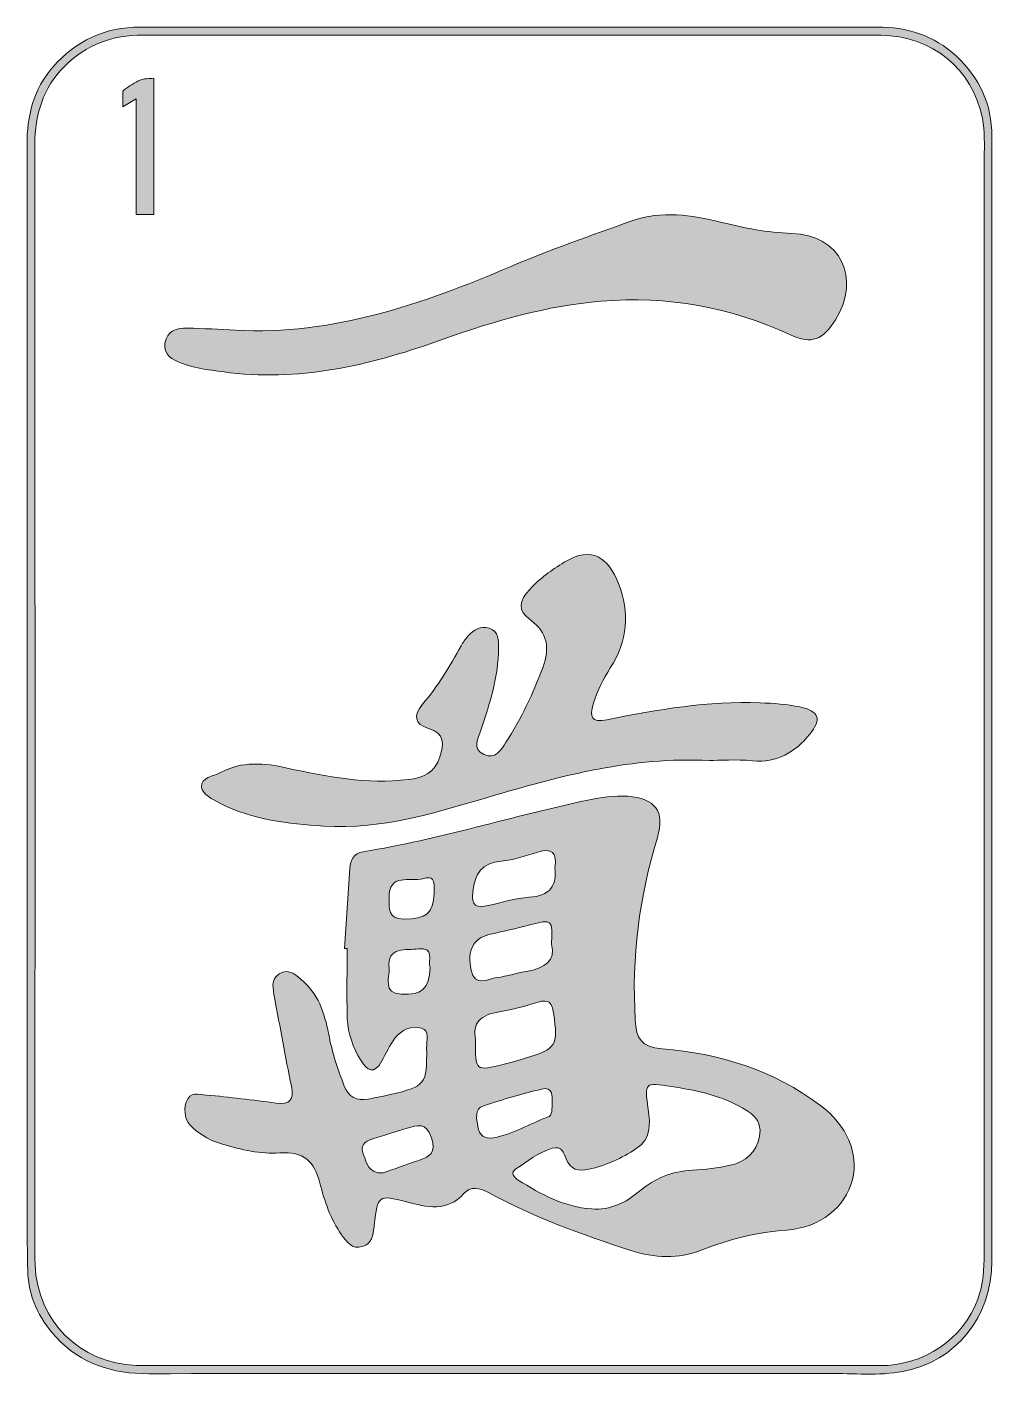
# Model space of a CAD drawing. Extents: x 1128 to 1437, y -1498 to -1067.
import ezdxf

# ---------------------------------------------------------------- set-up
doc = ezdxf.new("R2010")
doc.units = 0
doc.header["$MEASUREMENT"] = 0
doc.layers.add('Layer 1', color=7, linetype='Continuous', lineweight=0)

msp = doc.modelspace()

# ---------------------------------------------------------------- hatches: boundary and pattern name
at = {"layer": 'Layer 1', "true_color": 0x000000, "transparency": 33554687}
h = msp.add_hatch(color=18, dxfattribs=at)
h.dxf.hatch_style = 2
edge = h.paths.add_edge_path()
edge.add_spline(control_points=[(1434.33, -1281.87), (1434.33, -1281.87), (1434.28, -1281.87), (1434.28, -1281.87), (1434.28, -1340.82), (1434.27, -1399.76), (1434.29, -1458.72), (1434.29, -1463.69), (1434, -1468.61), (1432.24, -1473.34), (1427.47, -1486.2), (1415.14, -1494.58), (1400.82, -1494.58), (1324.14, -1494.57), (1247.45, -1494.56), (1170.77, -1494.54), (1168.24, -1494.54), (1165.7, -1494.61), (1163.17, -1494.52), (1145.13, -1493.87), (1131.55, -1480.34), (1130.83, -1462.32), (1130.8, -1461.4), (1130.81, -1460.48), (1130.81, -1459.56), (1130.81, -1341.08), (1130.83, -1222.6), (1130.78, -1104.13), (1130.78, -1094.47), (1133.38, -1085.99), (1140.33, -1079.05), (1147.24, -1072.17), (1155.57, -1069.12), (1165.27, -1069.12), (1221.8, -1069.18), (1278.34, -1069.15), (1334.87, -1069.15), (1356.98, -1069.15), (1379.09, -1069.06), (1401.19, -1069.19), (1417.61, -1069.28), (1430.61, -1080.01), (1433.7, -1095.72), (1434.53, -1099.93), (1434.31, -1104.21), (1434.32, -1108.46), (1434.33, -1166.27), (1434.33, -1224.07), (1434.33, -1281.87)], knot_values=[0, 0, 0, 0, 1, 1, 1, 2, 2, 2, 3, 3, 3, 4, 4, 4, 5, 5, 5, 6, 6, 6, 7, 7, 7, 8, 8, 8, 9, 9, 9, 10, 10, 10, 11, 11, 11, 12, 12, 12, 13, 13, 13, 14, 14, 14, 15, 15, 15, 16, 16, 16, 16], degree=3, periodic=0)
edge = h.paths.add_edge_path()
edge.add_spline(control_points=[(1436.74, -1333.32), (1436.74, -1256.06), (1436.76, -1178.8), (1436.75, -1101.54), (1436.75, -1091.31), (1432.82, -1082.76), (1425.34, -1075.82), (1418.21, -1069.2), (1409.63, -1066.55), (1400.06, -1066.57), (1380.14, -1066.6), (1360.22, -1066.6), (1340.3, -1066.6), (1281.69, -1066.6), (1223.08, -1066.58), (1164.47, -1066.57), (1153.22, -1066.57), (1143.91, -1070.88), (1136.54, -1079.37), (1130.32, -1086.53), (1128.25, -1094.98), (1128.26, -1104.31), (1128.35, -1163.38), (1128.3, -1222.44), (1128.3, -1281.51), (1128.3, -1330.79), (1128.29, -1380.07), (1128.31, -1429.36), (1128.31, -1440.98), (1128.25, -1452.61), (1128.48, -1464.23), (1128.65, -1472.38), (1131.98, -1479.36), (1137.45, -1485.37), (1145.47, -1494.16), (1155.59, -1497.18), (1167.24, -1497.16), (1239.66, -1497.04), (1312.09, -1497.13), (1384.51, -1497.06), (1392.45, -1497.05), (1400.45, -1497.89), (1408.31, -1496.44), (1425.22, -1493.29), (1436.74, -1478.94), (1436.75, -1461.13), (1436.79, -1418.53), (1436.74, -1375.93), (1436.74, -1333.32)], knot_values=[0, 0, 0, 0, 1, 1, 1, 2, 2, 2, 3, 3, 3, 4, 4, 4, 5, 5, 5, 6, 6, 6, 7, 7, 7, 8, 8, 8, 9, 9, 9, 10, 10, 10, 11, 11, 11, 12, 12, 12, 13, 13, 13, 14, 14, 14, 15, 15, 15, 16, 16, 16, 16], degree=3, periodic=0)
at = {"layer": 'Layer 1', "true_color": 0xa42e22, "transparency": 33554687}
h = msp.add_hatch(color=24, dxfattribs=at)
h.dxf.hatch_style = 2
edge = h.paths.add_edge_path()
edge.add_spline(control_points=[(1163.14, -1126.47), (1163.14, -1114.17), (1163.14, -1101.93), (1163.14, -1089.47), (1161.67, -1090.39), (1160.39, -1091.18), (1158.87, -1092.12), (1158.87, -1090.3), (1158.85, -1088.74), (1158.9, -1087.18), (1158.91, -1086.95), (1159.23, -1086.67), (1159.48, -1086.51), (1161.1, -1085.48), (1162.64, -1084.26), (1164.4, -1083.52), (1165.67, -1082.99), (1167.25, -1083.12), (1168.77, -1082.94), (1168.77, -1097.62), (1168.77, -1112), (1168.77, -1126.47), (1166.95, -1126.47), (1165.14, -1126.47), (1163.14, -1126.47)], knot_values=[0, 0, 0, 0, 1, 1, 1, 2, 2, 2, 3, 3, 3, 4, 4, 4, 5, 5, 5, 6, 6, 6, 7, 7, 7, 8, 8, 8, 8], degree=3, periodic=0)
at = {"layer": 'Layer 1', "true_color": 0x000000, "transparency": 33554687}
h = msp.add_hatch(color=18, dxfattribs=at)
h.dxf.hatch_style = 2
edge = h.paths.add_edge_path()
edge.add_spline(control_points=[(1194.92, -1163.52), (1226.14, -1165.19), (1254.67, -1155.14), (1282.72, -1143.23), (1295.51, -1137.8), (1308.58, -1133.2), (1321.66, -1128.56), (1331.27, -1125.15), (1340.64, -1126.67), (1350.02, -1128.97), (1357.5, -1130.8), (1364.92, -1132.33), (1372.71, -1132.54), (1388.22, -1132.95), (1395.08, -1146.8), (1386.74, -1160.15), (1382.73, -1166.59), (1379.2, -1168.13), (1372.31, -1164.96), (1353.05, -1156.08), (1332.99, -1152.46), (1311.87, -1154.23), (1294.46, -1155.69), (1277.91, -1160.45), (1261.58, -1166.3), (1239.49, -1174.21), (1217.04, -1179.88), (1193.25, -1177.08), (1187.95, -1176.45), (1182.61, -1175.89), (1177.6, -1174.02), (1174.86, -1173.01), (1171.8, -1171.44), (1172.37, -1167.66), (1172.97, -1163.7), (1176.12, -1162.72), (1179.56, -1162.8), (1184.68, -1162.92), (1189.8, -1163.27), (1194.92, -1163.52)], knot_values=[0, 0, 0, 0, 1, 1, 1, 2, 2, 2, 3, 3, 3, 4, 4, 4, 5, 5, 5, 6, 6, 6, 7, 7, 7, 8, 8, 8, 9, 9, 9, 10, 10, 10, 11, 11, 11, 12, 12, 12, 13, 13, 13, 13], degree=3, periodic=0)
at = {"layer": 'Layer 1', "true_color": 0x831618, "transparency": 33554687}
h = msp.add_hatch(color=246, dxfattribs=at)
h.dxf.hatch_style = 2
edge = h.paths.add_edge_path()
edge.add_spline(control_points=[(1346.46, -1301.08), (1321.39, -1299.91), (1299.78, -1305.85), (1278.18, -1312.1), (1260.16, -1317.31), (1242.23, -1323.39), (1223.02, -1322.04), (1211.72, -1321.25), (1200.45, -1320.11), (1190.11, -1314.81), (1187.63, -1313.54), (1184.28, -1312.01), (1184.07, -1309.57), (1183.82, -1306.5), (1187.84, -1306.17), (1190.17, -1304.91), (1197.01, -1301.23), (1204.16, -1301.88), (1211.4, -1303.5), (1224.14, -1306.36), (1236.93, -1308.71), (1250.11, -1307.17), (1254.97, -1306.61), (1258.74, -1304.9), (1260.28, -1299.87), (1261.51, -1295.85), (1261.98, -1292.4), (1256.6, -1290.82), (1252.18, -1289.52), (1251.63, -1286.67), (1254.68, -1283.11), (1259.56, -1277.4), (1263.48, -1271.04), (1267.02, -1264.43), (1267.62, -1263.32), (1268.41, -1262.28), (1269.24, -1261.32), (1271.02, -1259.28), (1273.19, -1257.9), (1276.01, -1258.8), (1279.18, -1259.81), (1278.98, -1262.58), (1278.99, -1265.17), (1279.03, -1274.3), (1276.17, -1282.81), (1273.39, -1291.35), (1272.52, -1294.01), (1270.44, -1297.37), (1274.38, -1299.2), (1278.01, -1300.88), (1279.78, -1297.7), (1281.38, -1295.26), (1286.29, -1287.71), (1290.09, -1279.59), (1293.26, -1271.17), (1295.46, -1265.31), (1294.64, -1260.1), (1289.41, -1256.33), (1284.79, -1252.99), (1285.7, -1249.99), (1288.99, -1246.37), (1292.2, -1242.84), (1295.99, -1240.21), (1300.01, -1237.71), (1309, -1232.12), (1314.14, -1236.43), (1317.4, -1244.5), (1321.13, -1253.73), (1320.19, -1262.96), (1314.75, -1271.49), (1312.44, -1275.12), (1310.59, -1278.93), (1309.31, -1283.04), (1308.01, -1287.21), (1308.62, -1289.08), (1313.72, -1288.04), (1329.85, -1284.75), (1346.08, -1282.04), (1362.64, -1282.65), (1366.9, -1282.81), (1371.21, -1283.09), (1375.36, -1283.96), (1381.55, -1285.24), (1382.42, -1287.93), (1378.49, -1292.71), (1373.78, -1298.44), (1368.13, -1301.94), (1360.21, -1301.17), (1354.92, -1300.66), (1349.54, -1301.08), (1346.46, -1301.08)], knot_values=[0, 0, 0, 0, 1, 1, 1, 2, 2, 2, 3, 3, 3, 4, 4, 4, 5, 5, 5, 6, 6, 6, 7, 7, 7, 8, 8, 8, 9, 9, 9, 10, 10, 10, 11, 11, 11, 12, 12, 12, 13, 13, 13, 14, 14, 14, 15, 15, 15, 16, 16, 16, 17, 17, 17, 18, 18, 18, 19, 19, 19, 20, 20, 20, 21, 21, 21, 22, 22, 22, 23, 23, 23, 24, 24, 24, 25, 25, 25, 26, 26, 26, 27, 27, 27, 28, 28, 28, 29, 29, 29, 30, 30, 30, 30], degree=3, periodic=0)
h = msp.add_hatch(color=246, dxfattribs=at)
h.dxf.hatch_style = 2
edge = h.paths.add_edge_path()
edge.add_spline(control_points=[(1258.43, -1343.48), (1258.59, -1338.98), (1258.18, -1337.98), (1254.79, -1338.87), (1250.82, -1339.92), (1243.84, -1336.87), (1244.05, -1345.18), (1244.13, -1348.3), (1243.57, -1351.8), (1248.64, -1351.78), (1256.02, -1351.75), (1258.21, -1350.06), (1258.43, -1343.48)], knot_values=[0, 0, 0, 0, 1, 1, 1, 2, 2, 2, 3, 3, 3, 4, 4, 4, 4], degree=3, periodic=0)
edge = h.paths.add_edge_path()
edge.add_spline(control_points=[(1257.11, -1367.3), (1256.42, -1365.18), (1258.65, -1360.64), (1253.45, -1361.32), (1249.55, -1361.83), (1243.36, -1360.31), (1244.01, -1367.55), (1244.28, -1370.53), (1241.84, -1375.52), (1247.91, -1375.82), (1254.64, -1376.16), (1256.84, -1374.08), (1257.11, -1367.3)], knot_values=[0, 0, 0, 0, 1, 1, 1, 2, 2, 2, 3, 3, 3, 4, 4, 4, 4], degree=3, periodic=0)
edge = h.paths.add_edge_path()
edge.add_spline(control_points=[(1242.15, -1432.94), (1245.5, -1431.76), (1249.49, -1430.3), (1253.51, -1428.94), (1257.06, -1427.74), (1259.15, -1426.61), (1257.53, -1421.72), (1255.82, -1416.53), (1253.07, -1417.71), (1249.77, -1418.68), (1246.1, -1419.75), (1242.5, -1421.04), (1238.82, -1422.06), (1236.05, -1422.82), (1234.63, -1424.32), (1235.86, -1427.13), (1236.98, -1429.67), (1237.23, -1433.25), (1242.15, -1432.94)], knot_values=[0, 0, 0, 0, 1, 1, 1, 2, 2, 2, 3, 3, 3, 4, 4, 4, 5, 5, 5, 6, 6, 6, 6], degree=3, periodic=0)
edge = h.paths.add_edge_path()
edge.add_spline(control_points=[(1296.2, -1410.58), (1296.08, -1408.29), (1296.5, -1405.24), (1292.73, -1406.17), (1286.53, -1407.7), (1280.36, -1409.42), (1274.32, -1411.47), (1271.1, -1412.56), (1272.05, -1415.64), (1272.4, -1418.12), (1272.81, -1420.97), (1274.6, -1422.23), (1277.38, -1421.75), (1283.53, -1420.67), (1288.83, -1417.27), (1294.63, -1415.18), (1296.37, -1414.56), (1296.07, -1412.28), (1296.2, -1410.58)], knot_values=[0, 0, 0, 0, 1, 1, 1, 2, 2, 2, 3, 3, 3, 4, 4, 4, 5, 5, 5, 6, 6, 6, 6], degree=3, periodic=0)
edge = h.paths.add_edge_path()
edge.add_spline(control_points=[(1297.01, -1335.44), (1297.79, -1330.26), (1295.92, -1329.04), (1291.63, -1330.37), (1287.77, -1331.56), (1283.84, -1332.85), (1279.86, -1333.25), (1273.62, -1333.87), (1271.46, -1337.18), (1270.78, -1343.08), (1270.24, -1347.81), (1272, -1348.26), (1275.68, -1347.46), (1280.05, -1346.52), (1284.4, -1345.09), (1288.82, -1344.82), (1295.53, -1344.41), (1297.72, -1340.95), (1297.01, -1335.44)], knot_values=[0, 0, 0, 0, 1, 1, 1, 2, 2, 2, 3, 3, 3, 4, 4, 4, 5, 5, 5, 6, 6, 6, 6], degree=3, periodic=0)
edge = h.paths.add_edge_path()
edge.add_spline(control_points=[(1295.98, -1359.84), (1296.24, -1351.72), (1296.25, -1351.77), (1289.02, -1353.66), (1284.69, -1354.79), (1280.31, -1355.71), (1275.96, -1356.74), (1270.99, -1357.92), (1268.93, -1361.84), (1270.25, -1368.14), (1271.44, -1373.79), (1275.52, -1370.85), (1278.45, -1370.5), (1281.82, -1370.11), (1285.1, -1368.99), (1288.45, -1368.4), (1293.79, -1367.45), (1297.3, -1365.18), (1295.98, -1359.84)], knot_values=[0, 0, 0, 0, 1, 1, 1, 2, 2, 2, 3, 3, 3, 4, 4, 4, 5, 5, 5, 6, 6, 6, 6], degree=3, periodic=0)
edge = h.paths.add_edge_path()
edge.add_spline(control_points=[(1271.67, -1390.38), (1271.58, -1400.46), (1271.59, -1400.47), (1280.81, -1398.17), (1283.07, -1397.6), (1285.33, -1396.98), (1287.56, -1396.31), (1297.6, -1393.28), (1298.07, -1392.33), (1296.61, -1381.88), (1296.15, -1378.59), (1295.12, -1377.34), (1291.73, -1378.35), (1287.66, -1379.57), (1283.55, -1380.81), (1279.37, -1381.43), (1273.47, -1382.32), (1270.44, -1385), (1271.67, -1390.38)], knot_values=[0, 0, 0, 0, 1, 1, 1, 2, 2, 2, 3, 3, 3, 4, 4, 4, 5, 5, 5, 6, 6, 6, 6], degree=3, periodic=0)
edge = h.paths.add_edge_path()
edge.add_spline(control_points=[(1308.83, -1444.48), (1314.79, -1444.89), (1319.73, -1442.48), (1324.09, -1438.8), (1329.01, -1434.64), (1334.54, -1432.42), (1341, -1432.1), (1345.04, -1431.89), (1349.1, -1431.33), (1353.06, -1430.49), (1358.06, -1429.43), (1361.48, -1426.36), (1362.47, -1421.17), (1363.51, -1415.74), (1359.42, -1413.48), (1355.71, -1411.47), (1349.06, -1407.87), (1341.67, -1406.5), (1334.26, -1405.33), (1325.74, -1403.97), (1325.63, -1403.98), (1326.88, -1412.62), (1327.58, -1417.52), (1327.77, -1422.12), (1323.04, -1425.19), (1318.36, -1428.23), (1313.38, -1430.58), (1307.86, -1431.8), (1304.45, -1432.55), (1302.02, -1431.97), (1300.65, -1428.48), (1299.88, -1426.52), (1299.17, -1424.21), (1296.19, -1425.09), (1291.8, -1426.39), (1288.24, -1429.21), (1284.54, -1431.7), (1282.76, -1432.9), (1283.9, -1434.34), (1285.3, -1435.22), (1292.54, -1439.83), (1300.03, -1443.85), (1308.83, -1444.48)], knot_values=[0, 0, 0, 0, 1, 1, 1, 2, 2, 2, 3, 3, 3, 4, 4, 4, 5, 5, 5, 6, 6, 6, 7, 7, 7, 8, 8, 8, 9, 9, 9, 10, 10, 10, 11, 11, 11, 12, 12, 12, 13, 13, 13, 14, 14, 14, 14], degree=3, periodic=0)
edge = h.paths.add_edge_path()
edge.add_spline(control_points=[(1229.76, -1361.22), (1230.34, -1352.69), (1230.92, -1344.17), (1231.47, -1335.64), (1231.66, -1332.82), (1232.56, -1330.76), (1235.78, -1330.25), (1260.08, -1326.37), (1283.54, -1318.79), (1307.58, -1313.75), (1311.76, -1312.88), (1315.99, -1312.21), (1320.31, -1312.52), (1329.01, -1313.15), (1332.35, -1317.36), (1329.8, -1325.75), (1324.03, -1344.77), (1321.48, -1364.07), (1322.74, -1383.97), (1323.12, -1390.04), (1324.43, -1392.66), (1331.32, -1393.24), (1349.66, -1394.77), (1366.94, -1400.1), (1381.94, -1411.39), (1390.43, -1417.78), (1394.31, -1426.72), (1392.13, -1435.21), (1389.9, -1443.91), (1381.93, -1450.44), (1371.14, -1451.22), (1361.62, -1451.91), (1352.68, -1454.2), (1343.84, -1457.64), (1336.46, -1460.51), (1328.94, -1460.25), (1321.27, -1457.75), (1305.6, -1452.64), (1290.15, -1447.07), (1275.64, -1439.15), (1272.9, -1437.65), (1270.04, -1437.2), (1267.97, -1439.52), (1262.48, -1445.69), (1256.07, -1443.84), (1249.59, -1442.21), (1240.47, -1439.91), (1240.47, -1439.9), (1239.28, -1449.68), (1239.26, -1449.89), (1239.25, -1450.11), (1239.22, -1450.32), (1238.87, -1452.91), (1238.5, -1455.61), (1235.54, -1456.5), (1232.15, -1457.52), (1230.46, -1454.94), (1228.85, -1452.71), (1225.29, -1447.77), (1223.36, -1441.97), (1221.89, -1436.26), (1220.05, -1429.13), (1216.8, -1426), (1209.07, -1426.57), (1202.96, -1427.03), (1196.76, -1425.5), (1190.76, -1423.78), (1187.19, -1422.76), (1184.03, -1421.05), (1181.31, -1418.58), (1178.85, -1416.35), (1178.23, -1413.48), (1179.14, -1410.37), (1180.19, -1406.78), (1183.28, -1407.85), (1185.61, -1408.06), (1193.05, -1408.74), (1200.48, -1409.63), (1207.89, -1410.61), (1212.35, -1411.21), (1213.64, -1409.53), (1212.77, -1405.22), (1210.86, -1395.81), (1209.15, -1386.35), (1207.41, -1376.9), (1206.9, -1374.17), (1206.05, -1371.01), (1208.93, -1369.28), (1212.13, -1367.36), (1214.63, -1369.9), (1216.78, -1371.87), (1221.93, -1376.6), (1223.69, -1383.05), (1224.92, -1389.59), (1225.92, -1394.88), (1227.65, -1399.87), (1229.57, -1404.88), (1231.09, -1408.87), (1233.6, -1410.08), (1237.49, -1409.32), (1239.79, -1408.87), (1242.11, -1408.48), (1244.4, -1407.93), (1255.76, -1405.2), (1256.15, -1404.74), (1256.02, -1392.91), (1256, -1390.71), (1257.11, -1387.45), (1254.35, -1386.66), (1251.2, -1385.75), (1247.94, -1387.17), (1245.89, -1389.92), (1244.25, -1392.13), (1243.02, -1394.67), (1241.72, -1397.12), (1239.3, -1401.7), (1237.03, -1400.39), (1234.96, -1396.94), (1232.52, -1392.86), (1230.81, -1388.41), (1230.67, -1383.66), (1230.44, -1376.19), (1230.61, -1368.71), (1230.61, -1361.23), (1230.32, -1361.23), (1230.04, -1361.22), (1229.76, -1361.22)], knot_values=[0, 0, 0, 0, 1, 1, 1, 2, 2, 2, 3, 3, 3, 4, 4, 4, 5, 5, 5, 6, 6, 6, 7, 7, 7, 8, 8, 8, 9, 9, 9, 10, 10, 10, 11, 11, 11, 12, 12, 12, 13, 13, 13, 14, 14, 14, 15, 15, 15, 16, 16, 16, 17, 17, 17, 18, 18, 18, 19, 19, 19, 20, 20, 20, 21, 21, 21, 22, 22, 22, 23, 23, 23, 24, 24, 24, 25, 25, 25, 26, 26, 26, 27, 27, 27, 28, 28, 28, 29, 29, 29, 30, 30, 30, 31, 31, 31, 32, 32, 32, 33, 33, 33, 34, 34, 34, 35, 35, 35, 36, 36, 36, 37, 37, 37, 38, 38, 38, 39, 39, 39, 40, 40, 40, 41, 41, 41, 42, 42, 42, 42], degree=3, periodic=0)

# ---------------------------------------------------------------- linework, layer by layer
at = {"layer": 'Layer 1'}
for points, knots in [([(1436.74, -1333.32), (1436.74, -1256.06), (1436.76, -1178.8), (1436.75, -1101.54), (1436.75, -1091.31), (1432.82, -1082.76), (1425.34, -1075.82), (1418.21, -1069.2), (1409.63, -1066.55), (1400.06, -1066.57), (1380.14, -1066.6), (1360.22, -1066.6), (1340.3, -1066.6), (1281.69, -1066.6), (1223.08, -1066.58), (1164.47, -1066.57), (1153.22, -1066.57), (1143.91, -1070.88), (1136.54, -1079.37), (1130.32, -1086.53), (1128.25, -1094.98), (1128.26, -1104.31), (1128.35, -1163.38), (1128.3, -1222.44), (1128.3, -1281.51), (1128.3, -1330.79), (1128.29, -1380.07), (1128.31, -1429.36), (1128.31, -1440.98), (1128.25, -1452.61), (1128.48, -1464.23), (1128.65, -1472.38), (1131.98, -1479.36), (1137.45, -1485.37), (1145.47, -1494.16), (1155.59, -1497.18), (1167.24, -1497.16), (1239.66, -1497.04), (1312.09, -1497.13), (1384.51, -1497.06), (1392.45, -1497.05), (1400.45, -1497.89), (1408.31, -1496.44), (1425.22, -1493.29), (1436.74, -1478.94), (1436.75, -1461.13), (1436.79, -1418.53), (1436.74, -1375.93), (1436.74, -1333.32)], [0, 0, 0, 0, 1, 1, 1, 2, 2, 2, 3, 3, 3, 4, 4, 4, 5, 5, 5, 6, 6, 6, 7, 7, 7, 8, 8, 8, 9, 9, 9, 10, 10, 10, 11, 11, 11, 12, 12, 12, 13, 13, 13, 14, 14, 14, 15, 15, 15, 16, 16, 16, 16]), ([(1434.33, -1281.87), (1434.33, -1281.87), (1434.28, -1281.87), (1434.28, -1281.87), (1434.28, -1340.82), (1434.27, -1399.76), (1434.29, -1458.72), (1434.29, -1463.69), (1434, -1468.61), (1432.24, -1473.34), (1427.47, -1486.2), (1415.14, -1494.58), (1400.82, -1494.58), (1324.14, -1494.57), (1247.45, -1494.56), (1170.77, -1494.54), (1168.24, -1494.54), (1165.7, -1494.61), (1163.17, -1494.52), (1145.13, -1493.87), (1131.55, -1480.34), (1130.83, -1462.32), (1130.8, -1461.4), (1130.81, -1460.48), (1130.81, -1459.56), (1130.81, -1341.08), (1130.83, -1222.6), (1130.78, -1104.13), (1130.78, -1094.47), (1133.38, -1085.99), (1140.33, -1079.05), (1147.24, -1072.17), (1155.57, -1069.12), (1165.27, -1069.12), (1221.8, -1069.18), (1278.34, -1069.15), (1334.87, -1069.15), (1356.98, -1069.15), (1379.09, -1069.06), (1401.19, -1069.19), (1417.61, -1069.28), (1430.61, -1080.01), (1433.7, -1095.72), (1434.53, -1099.93), (1434.31, -1104.21), (1434.32, -1108.46), (1434.33, -1166.27), (1434.33, -1224.07), (1434.33, -1281.87)], [0, 0, 0, 0, 1, 1, 1, 2, 2, 2, 3, 3, 3, 4, 4, 4, 5, 5, 5, 6, 6, 6, 7, 7, 7, 8, 8, 8, 9, 9, 9, 10, 10, 10, 11, 11, 11, 12, 12, 12, 13, 13, 13, 14, 14, 14, 15, 15, 15, 16, 16, 16, 16]), ([(1434.33, -1281.87), (1434.33, -1281.87), (1434.28, -1281.87), (1434.28, -1281.87), (1434.28, -1340.82), (1434.27, -1399.76), (1434.29, -1458.72), (1434.29, -1463.69), (1434, -1468.61), (1432.24, -1473.34), (1427.47, -1486.2), (1415.14, -1494.58), (1400.82, -1494.58), (1324.14, -1494.57), (1247.45, -1494.56), (1170.77, -1494.54), (1168.24, -1494.54), (1165.7, -1494.61), (1163.17, -1494.52), (1145.13, -1493.87), (1131.55, -1480.34), (1130.83, -1462.32), (1130.8, -1461.4), (1130.81, -1460.48), (1130.81, -1459.56), (1130.81, -1341.08), (1130.83, -1222.6), (1130.78, -1104.13), (1130.78, -1094.47), (1133.38, -1085.99), (1140.33, -1079.05), (1147.24, -1072.17), (1155.57, -1069.12), (1165.27, -1069.12), (1221.8, -1069.18), (1278.34, -1069.15), (1334.87, -1069.15), (1356.98, -1069.15), (1379.09, -1069.06), (1401.19, -1069.19), (1417.61, -1069.28), (1430.61, -1080.01), (1433.7, -1095.72), (1434.53, -1099.93), (1434.31, -1104.21), (1434.32, -1108.46), (1434.33, -1166.27), (1434.33, -1224.07), (1434.33, -1281.87)], [0, 0, 0, 0, 1, 1, 1, 2, 2, 2, 3, 3, 3, 4, 4, 4, 5, 5, 5, 6, 6, 6, 7, 7, 7, 8, 8, 8, 9, 9, 9, 10, 10, 10, 11, 11, 11, 12, 12, 12, 13, 13, 13, 14, 14, 14, 15, 15, 15, 16, 16, 16, 16]), ([(1163.14, -1126.47), (1163.14, -1114.17), (1163.14, -1101.93), (1163.14, -1089.47), (1161.67, -1090.39), (1160.39, -1091.18), (1158.87, -1092.12), (1158.87, -1090.3), (1158.85, -1088.74), (1158.9, -1087.18), (1158.91, -1086.95), (1159.23, -1086.67), (1159.48, -1086.51), (1161.1, -1085.48), (1162.64, -1084.26), (1164.4, -1083.52), (1165.67, -1082.99), (1167.25, -1083.12), (1168.77, -1082.94), (1168.77, -1097.62), (1168.77, -1112), (1168.77, -1126.47), (1166.95, -1126.47), (1165.14, -1126.47), (1163.14, -1126.47)], [0, 0, 0, 0, 1, 1, 1, 2, 2, 2, 3, 3, 3, 4, 4, 4, 5, 5, 5, 6, 6, 6, 7, 7, 7, 8, 8, 8, 8]), ([(1194.92, -1163.52), (1226.14, -1165.19), (1254.67, -1155.14), (1282.72, -1143.23), (1295.51, -1137.8), (1308.58, -1133.2), (1321.66, -1128.56), (1331.27, -1125.15), (1340.64, -1126.67), (1350.02, -1128.97), (1357.5, -1130.8), (1364.92, -1132.33), (1372.71, -1132.54), (1388.22, -1132.95), (1395.08, -1146.8), (1386.74, -1160.15), (1382.73, -1166.59), (1379.2, -1168.13), (1372.31, -1164.96), (1353.05, -1156.08), (1332.99, -1152.46), (1311.87, -1154.23), (1294.46, -1155.69), (1277.91, -1160.45), (1261.58, -1166.3), (1239.49, -1174.21), (1217.04, -1179.88), (1193.25, -1177.08), (1187.95, -1176.45), (1182.61, -1175.89), (1177.6, -1174.02), (1174.86, -1173.01), (1171.8, -1171.44), (1172.37, -1167.66), (1172.97, -1163.7), (1176.12, -1162.72), (1179.56, -1162.8), (1184.68, -1162.92), (1189.8, -1163.27), (1194.92, -1163.52)], [0, 0, 0, 0, 1, 1, 1, 2, 2, 2, 3, 3, 3, 4, 4, 4, 5, 5, 5, 6, 6, 6, 7, 7, 7, 8, 8, 8, 9, 9, 9, 10, 10, 10, 11, 11, 11, 12, 12, 12, 13, 13, 13, 13]), ([(1346.46, -1301.08), (1321.39, -1299.91), (1299.78, -1305.85), (1278.18, -1312.1), (1260.16, -1317.31), (1242.23, -1323.39), (1223.02, -1322.04), (1211.72, -1321.25), (1200.45, -1320.11), (1190.11, -1314.81), (1187.63, -1313.54), (1184.28, -1312.01), (1184.07, -1309.57), (1183.82, -1306.5), (1187.84, -1306.17), (1190.17, -1304.91), (1197.01, -1301.23), (1204.16, -1301.88), (1211.4, -1303.5), (1224.14, -1306.36), (1236.93, -1308.71), (1250.11, -1307.17), (1254.97, -1306.61), (1258.74, -1304.9), (1260.28, -1299.87), (1261.51, -1295.85), (1261.98, -1292.4), (1256.6, -1290.82), (1252.18, -1289.52), (1251.63, -1286.67), (1254.68, -1283.11), (1259.56, -1277.4), (1263.48, -1271.04), (1267.02, -1264.43), (1267.62, -1263.32), (1268.41, -1262.28), (1269.24, -1261.32), (1271.02, -1259.28), (1273.19, -1257.9), (1276.01, -1258.8), (1279.18, -1259.81), (1278.98, -1262.58), (1278.99, -1265.17), (1279.03, -1274.3), (1276.17, -1282.81), (1273.39, -1291.35), (1272.52, -1294.01), (1270.44, -1297.37), (1274.38, -1299.2), (1278.01, -1300.88), (1279.78, -1297.7), (1281.38, -1295.26), (1286.29, -1287.71), (1290.09, -1279.59), (1293.26, -1271.17), (1295.46, -1265.31), (1294.64, -1260.1), (1289.41, -1256.33), (1284.79, -1252.99), (1285.7, -1249.99), (1288.99, -1246.37), (1292.2, -1242.84), (1295.99, -1240.21), (1300.01, -1237.71), (1309, -1232.12), (1314.14, -1236.43), (1317.4, -1244.5), (1321.13, -1253.73), (1320.19, -1262.96), (1314.75, -1271.49), (1312.44, -1275.12), (1310.59, -1278.93), (1309.31, -1283.04), (1308.01, -1287.21), (1308.62, -1289.08), (1313.72, -1288.04), (1329.85, -1284.75), (1346.08, -1282.04), (1362.64, -1282.65), (1366.9, -1282.81), (1371.21, -1283.09), (1375.36, -1283.96), (1381.55, -1285.24), (1382.42, -1287.93), (1378.49, -1292.71), (1373.78, -1298.44), (1368.13, -1301.94), (1360.21, -1301.17), (1354.92, -1300.66), (1349.54, -1301.08), (1346.46, -1301.08)], [0, 0, 0, 0, 1, 1, 1, 2, 2, 2, 3, 3, 3, 4, 4, 4, 5, 5, 5, 6, 6, 6, 7, 7, 7, 8, 8, 8, 9, 9, 9, 10, 10, 10, 11, 11, 11, 12, 12, 12, 13, 13, 13, 14, 14, 14, 15, 15, 15, 16, 16, 16, 17, 17, 17, 18, 18, 18, 19, 19, 19, 20, 20, 20, 21, 21, 21, 22, 22, 22, 23, 23, 23, 24, 24, 24, 25, 25, 25, 26, 26, 26, 27, 27, 27, 28, 28, 28, 29, 29, 29, 30, 30, 30, 30]), ([(1229.76, -1361.22), (1230.34, -1352.69), (1230.92, -1344.17), (1231.47, -1335.64), (1231.66, -1332.82), (1232.56, -1330.76), (1235.78, -1330.25), (1260.08, -1326.37), (1283.54, -1318.79), (1307.58, -1313.75), (1311.76, -1312.88), (1315.99, -1312.21), (1320.31, -1312.52), (1329.01, -1313.15), (1332.35, -1317.36), (1329.8, -1325.75), (1324.03, -1344.77), (1321.48, -1364.07), (1322.74, -1383.97), (1323.12, -1390.04), (1324.43, -1392.66), (1331.32, -1393.24), (1349.66, -1394.77), (1366.94, -1400.1), (1381.94, -1411.39), (1390.43, -1417.78), (1394.31, -1426.72), (1392.13, -1435.21), (1389.9, -1443.91), (1381.93, -1450.44), (1371.14, -1451.22), (1361.62, -1451.91), (1352.68, -1454.2), (1343.84, -1457.64), (1336.46, -1460.51), (1328.94, -1460.25), (1321.27, -1457.75), (1305.6, -1452.64), (1290.15, -1447.07), (1275.64, -1439.15), (1272.9, -1437.65), (1270.04, -1437.2), (1267.97, -1439.52), (1262.48, -1445.69), (1256.07, -1443.84), (1249.59, -1442.21), (1240.47, -1439.91), (1240.47, -1439.9), (1239.28, -1449.68), (1239.26, -1449.89), (1239.25, -1450.11), (1239.22, -1450.32), (1238.87, -1452.91), (1238.5, -1455.61), (1235.54, -1456.5), (1232.15, -1457.52), (1230.46, -1454.94), (1228.85, -1452.71), (1225.29, -1447.77), (1223.36, -1441.97), (1221.89, -1436.26), (1220.05, -1429.13), (1216.8, -1426), (1209.07, -1426.57), (1202.96, -1427.03), (1196.76, -1425.5), (1190.76, -1423.78), (1187.19, -1422.76), (1184.03, -1421.05), (1181.31, -1418.58), (1178.85, -1416.35), (1178.23, -1413.48), (1179.14, -1410.37), (1180.19, -1406.78), (1183.28, -1407.85), (1185.61, -1408.06), (1193.05, -1408.74), (1200.48, -1409.63), (1207.89, -1410.61), (1212.35, -1411.21), (1213.64, -1409.53), (1212.77, -1405.22), (1210.86, -1395.81), (1209.15, -1386.35), (1207.41, -1376.9), (1206.9, -1374.17), (1206.05, -1371.01), (1208.93, -1369.28), (1212.13, -1367.36), (1214.63, -1369.9), (1216.78, -1371.87), (1221.93, -1376.6), (1223.69, -1383.05), (1224.92, -1389.59), (1225.92, -1394.88), (1227.65, -1399.87), (1229.57, -1404.88), (1231.09, -1408.87), (1233.6, -1410.08), (1237.49, -1409.32), (1239.79, -1408.87), (1242.11, -1408.48), (1244.4, -1407.93), (1255.76, -1405.2), (1256.15, -1404.74), (1256.02, -1392.91), (1256, -1390.71), (1257.11, -1387.45), (1254.35, -1386.66), (1251.2, -1385.75), (1247.94, -1387.17), (1245.89, -1389.92), (1244.25, -1392.13), (1243.02, -1394.67), (1241.72, -1397.12), (1239.3, -1401.7), (1237.03, -1400.39), (1234.96, -1396.94), (1232.52, -1392.86), (1230.81, -1388.41), (1230.67, -1383.66), (1230.44, -1376.19), (1230.61, -1368.71), (1230.61, -1361.23), (1230.32, -1361.23), (1230.04, -1361.22), (1229.76, -1361.22)], [0, 0, 0, 0, 1, 1, 1, 2, 2, 2, 3, 3, 3, 4, 4, 4, 5, 5, 5, 6, 6, 6, 7, 7, 7, 8, 8, 8, 9, 9, 9, 10, 10, 10, 11, 11, 11, 12, 12, 12, 13, 13, 13, 14, 14, 14, 15, 15, 15, 16, 16, 16, 17, 17, 17, 18, 18, 18, 19, 19, 19, 20, 20, 20, 21, 21, 21, 22, 22, 22, 23, 23, 23, 24, 24, 24, 25, 25, 25, 26, 26, 26, 27, 27, 27, 28, 28, 28, 29, 29, 29, 30, 30, 30, 31, 31, 31, 32, 32, 32, 33, 33, 33, 34, 34, 34, 35, 35, 35, 36, 36, 36, 37, 37, 37, 38, 38, 38, 39, 39, 39, 40, 40, 40, 41, 41, 41, 42, 42, 42, 42]), ([(1297.01, -1335.44), (1297.79, -1330.26), (1295.92, -1329.04), (1291.63, -1330.37), (1287.77, -1331.56), (1283.84, -1332.85), (1279.86, -1333.25), (1273.62, -1333.87), (1271.46, -1337.18), (1270.78, -1343.08), (1270.24, -1347.81), (1272, -1348.26), (1275.68, -1347.46), (1280.05, -1346.52), (1284.4, -1345.09), (1288.82, -1344.82), (1295.53, -1344.41), (1297.72, -1340.95), (1297.01, -1335.44)], [0, 0, 0, 0, 1, 1, 1, 2, 2, 2, 3, 3, 3, 4, 4, 4, 5, 5, 5, 6, 6, 6, 6]), ([(1258.43, -1343.48), (1258.59, -1338.98), (1258.18, -1337.98), (1254.79, -1338.87), (1250.82, -1339.92), (1243.84, -1336.87), (1244.05, -1345.18), (1244.13, -1348.3), (1243.57, -1351.8), (1248.64, -1351.78), (1256.02, -1351.75), (1258.21, -1350.06), (1258.43, -1343.48)], [0, 0, 0, 0, 1, 1, 1, 2, 2, 2, 3, 3, 3, 4, 4, 4, 4]), ([(1295.98, -1359.84), (1296.24, -1351.72), (1296.25, -1351.77), (1289.02, -1353.66), (1284.69, -1354.79), (1280.31, -1355.71), (1275.96, -1356.74), (1270.99, -1357.92), (1268.93, -1361.84), (1270.25, -1368.14), (1271.44, -1373.79), (1275.52, -1370.85), (1278.45, -1370.5), (1281.82, -1370.11), (1285.1, -1368.99), (1288.45, -1368.4), (1293.79, -1367.45), (1297.3, -1365.18), (1295.98, -1359.84)], [0, 0, 0, 0, 1, 1, 1, 2, 2, 2, 3, 3, 3, 4, 4, 4, 5, 5, 5, 6, 6, 6, 6]), ([(1257.11, -1367.3), (1256.42, -1365.18), (1258.65, -1360.64), (1253.45, -1361.32), (1249.55, -1361.83), (1243.36, -1360.31), (1244.01, -1367.55), (1244.28, -1370.53), (1241.84, -1375.52), (1247.91, -1375.82), (1254.64, -1376.16), (1256.84, -1374.08), (1257.11, -1367.3)], [0, 0, 0, 0, 1, 1, 1, 2, 2, 2, 3, 3, 3, 4, 4, 4, 4]), ([(1271.67, -1390.38), (1271.58, -1400.46), (1271.59, -1400.47), (1280.81, -1398.17), (1283.07, -1397.6), (1285.33, -1396.98), (1287.56, -1396.31), (1297.6, -1393.28), (1298.07, -1392.33), (1296.61, -1381.88), (1296.15, -1378.59), (1295.12, -1377.34), (1291.73, -1378.35), (1287.66, -1379.57), (1283.55, -1380.81), (1279.37, -1381.43), (1273.47, -1382.32), (1270.44, -1385), (1271.67, -1390.38)], [0, 0, 0, 0, 1, 1, 1, 2, 2, 2, 3, 3, 3, 4, 4, 4, 5, 5, 5, 6, 6, 6, 6]), ([(1296.2, -1410.58), (1296.08, -1408.29), (1296.5, -1405.24), (1292.73, -1406.17), (1286.53, -1407.7), (1280.36, -1409.42), (1274.32, -1411.47), (1271.1, -1412.56), (1272.05, -1415.64), (1272.4, -1418.12), (1272.81, -1420.97), (1274.6, -1422.23), (1277.38, -1421.75), (1283.53, -1420.67), (1288.83, -1417.27), (1294.63, -1415.18), (1296.37, -1414.56), (1296.07, -1412.28), (1296.2, -1410.58)], [0, 0, 0, 0, 1, 1, 1, 2, 2, 2, 3, 3, 3, 4, 4, 4, 5, 5, 5, 6, 6, 6, 6]), ([(1308.83, -1444.48), (1314.79, -1444.89), (1319.73, -1442.48), (1324.09, -1438.8), (1329.01, -1434.64), (1334.54, -1432.42), (1341, -1432.1), (1345.04, -1431.89), (1349.1, -1431.33), (1353.06, -1430.49), (1358.06, -1429.43), (1361.48, -1426.36), (1362.47, -1421.17), (1363.51, -1415.74), (1359.42, -1413.48), (1355.71, -1411.47), (1349.06, -1407.87), (1341.67, -1406.5), (1334.26, -1405.33), (1325.74, -1403.97), (1325.63, -1403.98), (1326.88, -1412.62), (1327.58, -1417.52), (1327.77, -1422.12), (1323.04, -1425.19), (1318.36, -1428.23), (1313.38, -1430.58), (1307.86, -1431.8), (1304.45, -1432.55), (1302.02, -1431.97), (1300.65, -1428.48), (1299.88, -1426.52), (1299.17, -1424.21), (1296.19, -1425.09), (1291.8, -1426.39), (1288.24, -1429.21), (1284.54, -1431.7), (1282.76, -1432.9), (1283.9, -1434.34), (1285.3, -1435.22), (1292.54, -1439.83), (1300.03, -1443.85), (1308.83, -1444.48)], [0, 0, 0, 0, 1, 1, 1, 2, 2, 2, 3, 3, 3, 4, 4, 4, 5, 5, 5, 6, 6, 6, 7, 7, 7, 8, 8, 8, 9, 9, 9, 10, 10, 10, 11, 11, 11, 12, 12, 12, 13, 13, 13, 14, 14, 14, 14]), ([(1242.15, -1432.94), (1245.5, -1431.76), (1249.49, -1430.3), (1253.51, -1428.94), (1257.06, -1427.74), (1259.15, -1426.61), (1257.53, -1421.72), (1255.82, -1416.53), (1253.07, -1417.71), (1249.77, -1418.68), (1246.1, -1419.75), (1242.5, -1421.04), (1238.82, -1422.06), (1236.05, -1422.82), (1234.63, -1424.32), (1235.86, -1427.13), (1236.98, -1429.67), (1237.23, -1433.25), (1242.15, -1432.94)], [0, 0, 0, 0, 1, 1, 1, 2, 2, 2, 3, 3, 3, 4, 4, 4, 5, 5, 5, 6, 6, 6, 6])]:
    msp.add_open_spline(points, degree=3, knots=knots, dxfattribs=at)

doc.saveas('drawing.dxf')
